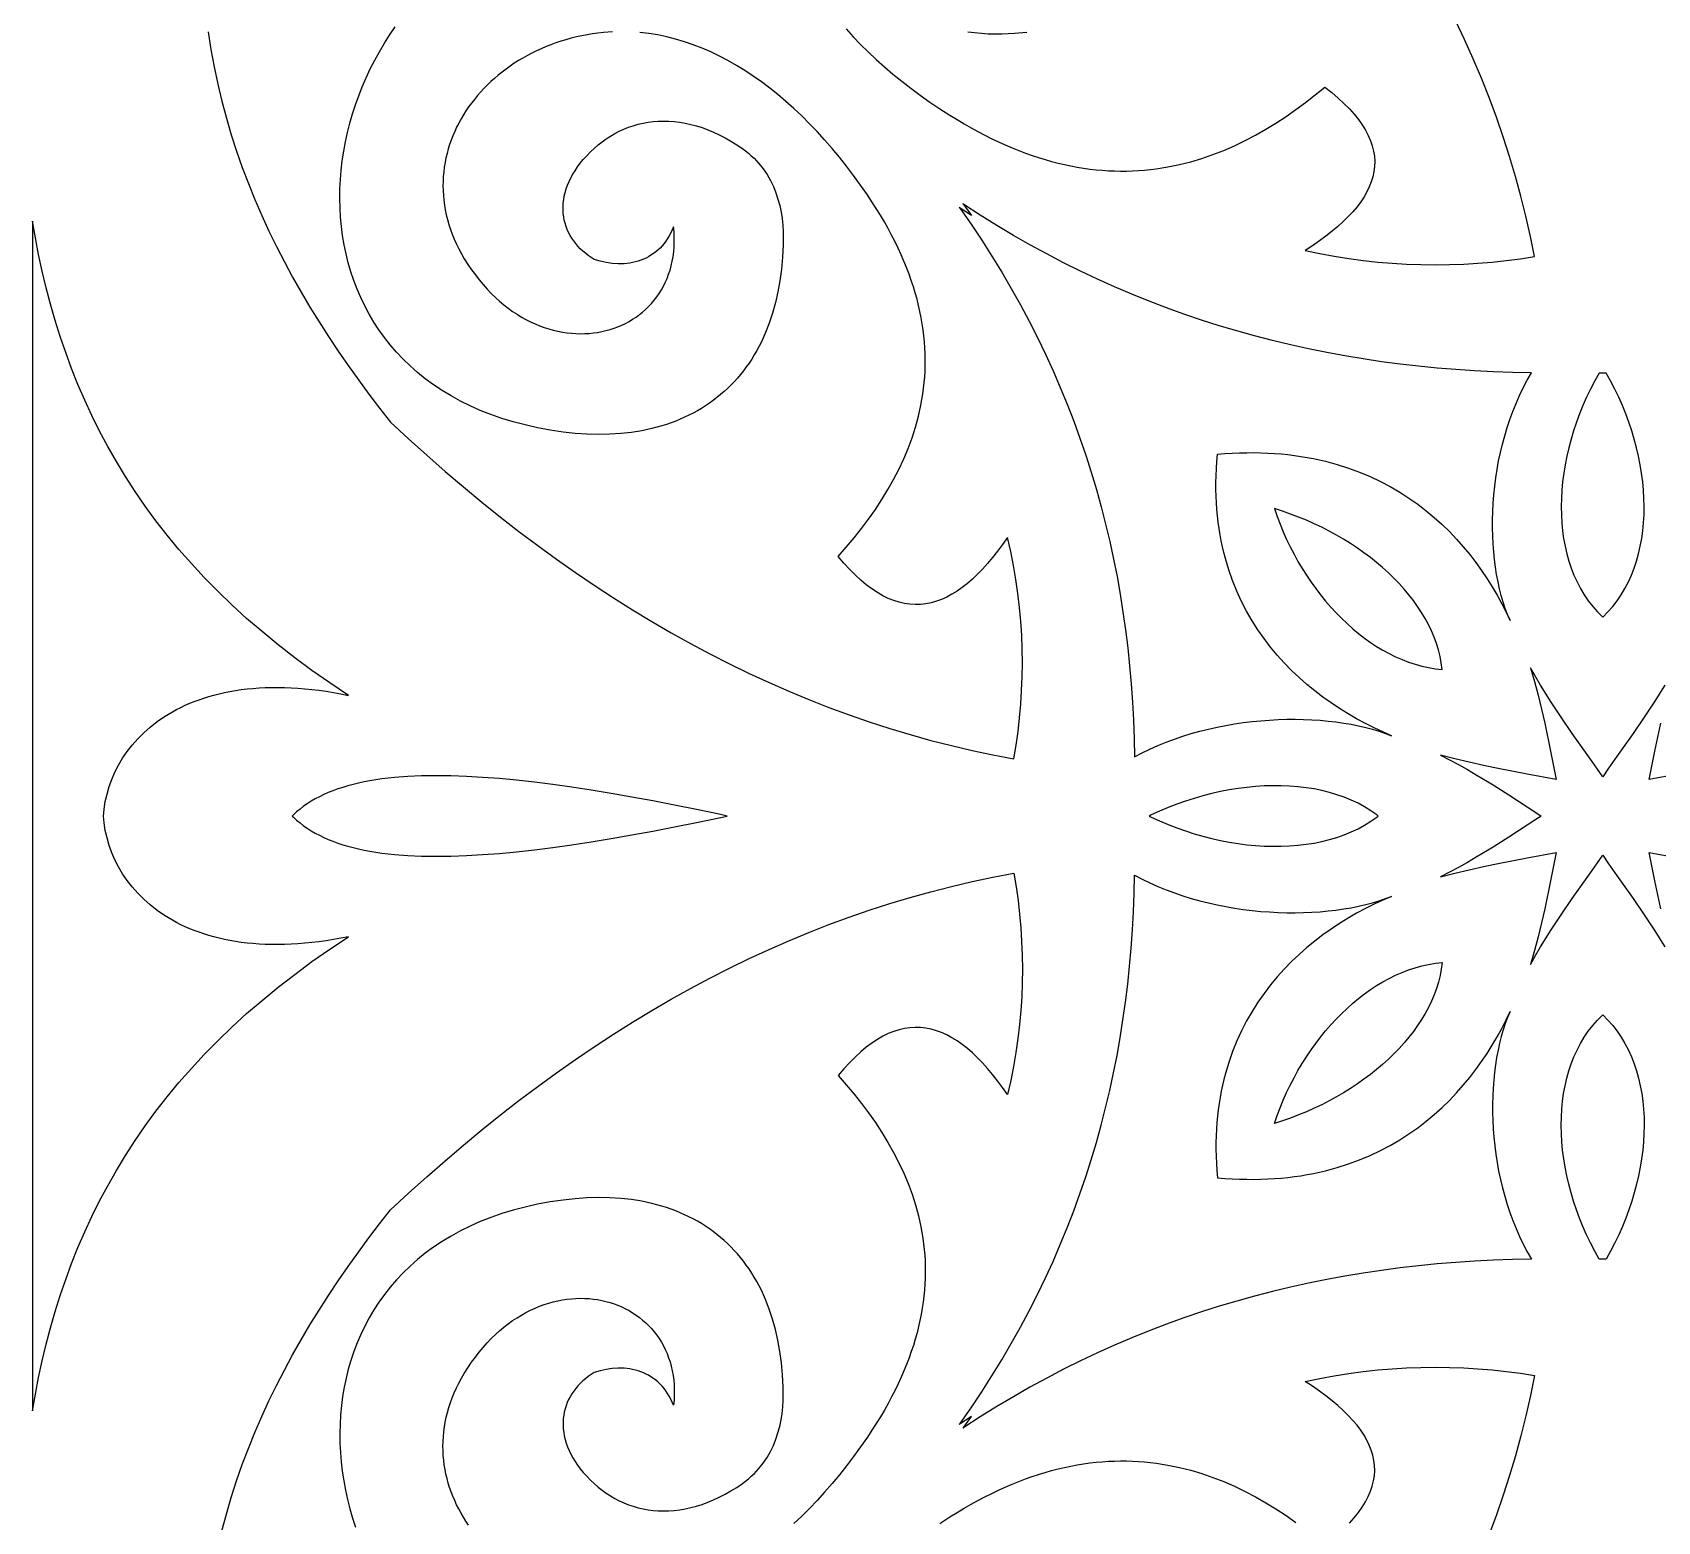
# Model space of a CAD drawing. Extents: x -375 to 375, y -1025 to 1025.
# Drawn here: x -275 to -212.9, y -27 to 29.9 of the extents above; entities that cross this region are included whole.
import ezdxf

# ---------------------------------------------------------------- set-up
doc = ezdxf.new("R2010")
doc.units = 0
doc.layers.add('LAYER_1', color=18, linetype='CONTINUOUS')

msp = doc.modelspace()

# ---------------------------------------------------------------- linework, layer by layer
at = {"layer": 'LAYER_1'}
for points in [[(-268.286, 29.963), (-268.181, 29.288), (-268.059, 28.622), (-267.92, 27.962), (-267.764, 27.311), (-267.592, 26.666), (-267.404, 26.029), (-267.201, 25.399), (-266.983, 24.775), (-266.749, 24.158), (-266.502, 23.547), (-266.24, 22.943), (-265.965, 22.345), (-265.676, 21.752), (-265.375, 21.166), (-265.061, 20.585), (-264.735, 20.009), (-264.398, 19.439), (-264.049, 18.873), (-263.689, 18.313), (-263.318, 17.758), (-262.937, 17.207), (-262.547, 16.66), (-262.146, 16.118), (-261.737, 15.58), (-261.319, 15.046), (-260.627, 14.405), (-259.933, 13.779), (-259.235, 13.167), (-258.533, 12.57), (-257.829, 11.988), (-257.121, 11.421), (-256.41, 10.869), (-255.695, 10.332), (-254.978, 9.81), (-254.257, 9.304), (-253.532, 8.813), (-252.804, 8.337), (-252.073, 7.877), (-251.338, 7.432), (-250.6, 7.003), (-249.859, 6.59), (-249.113, 6.193), (-248.365, 5.811), (-247.612, 5.446), (-246.856, 5.097), (-246.097, 4.764), (-245.334, 4.447), (-244.567, 4.146), (-243.797, 3.862), (-243.023, 3.594), (-242.245, 3.343), (-241.463, 3.109), (-240.678, 2.891), (-239.889, 2.69), (-239.096, 2.506), (-238.299, 2.339), (-237.498, 2.189), (-237.414, 2.708), (-237.342, 3.228), (-237.283, 3.75), (-237.237, 4.272), (-237.203, 4.796), (-237.182, 5.321), (-237.175, 5.848), (-237.181, 6.375), (-237.201, 6.904), (-237.235, 7.434), (-237.283, 7.966), (-237.345, 8.498), (-237.421, 9.032), (-237.512, 9.567), (-237.619, 10.103), (-237.74, 10.64), (-237.93, 10.37), (-238.12, 10.114), (-238.311, 9.872), (-238.503, 9.645), (-238.696, 9.432), (-238.889, 9.233), (-239.083, 9.05), (-239.277, 8.882), (-239.473, 8.729), (-239.669, 8.591), (-239.866, 8.47), (-240.064, 8.364), (-240.263, 8.275), (-240.462, 8.202), (-240.663, 8.145), (-240.864, 8.105), (-241.066, 8.082), (-241.269, 8.077), (-241.473, 8.089), (-241.678, 8.118), (-241.883, 8.165), (-242.09, 8.23), (-242.298, 8.314), (-242.507, 8.416), (-242.716, 8.536), (-242.927, 8.675), (-243.139, 8.834), (-243.352, 9.011), (-243.566, 9.208), (-243.781, 9.425), (-243.997, 9.661), (-244.214, 9.918), (-243.906, 10.267), (-243.608, 10.621), (-243.322, 10.98), (-243.049, 11.345), (-242.789, 11.714), (-242.543, 12.089), (-242.311, 12.469), (-242.094, 12.854), (-241.892, 13.244), (-241.708, 13.639), (-241.54, 14.04), (-241.389, 14.446), (-241.257, 14.857), (-241.144, 15.274), (-241.051, 15.696), (-240.978, 16.124), (-240.949, 16.34), (-240.926, 16.557), (-240.908, 16.776), (-240.895, 16.996), (-240.888, 17.217), (-240.887, 17.44), (-240.891, 17.664), (-240.901, 17.889), (-240.917, 18.116), (-240.939, 18.345), (-240.967, 18.574), (-241.002, 18.805), (-241.042, 19.038), (-241.089, 19.272), (-241.142, 19.507), (-241.201, 19.744), (-241.267, 19.982), (-241.34, 20.222), (-241.419, 20.463), (-241.506, 20.705), (-241.599, 20.949), (-241.699, 21.194), (-241.806, 21.441), (-241.92, 21.689), (-242.041, 21.939), (-242.17, 22.19), (-242.306, 22.443), (-242.449, 22.697), (-242.6, 22.952), (-242.758, 23.209), (-242.924, 23.468), (-243.098, 23.727), (-243.358, 24.101), (-243.623, 24.465), (-243.893, 24.821), (-244.167, 25.166), (-244.446, 25.502), (-244.73, 25.828), (-245.017, 26.144), (-245.309, 26.449), (-245.605, 26.743), (-245.905, 27.026), (-246.209, 27.298), (-246.516, 27.558), (-246.826, 27.807), (-247.14, 28.043), (-247.457, 28.267), (-247.777, 28.478), (-248.1, 28.677), (-248.425, 28.862), (-248.753, 29.034), (-249.083, 29.192), (-249.416, 29.336), (-249.751, 29.466), (-250.087, 29.582), (-250.426, 29.683), (-250.766, 29.769), (-251.108, 29.839), (-251.451, 29.895), (-251.795, 29.934)], [(-252.833, 29.955), (-253.181, 29.929), (-253.392, 29.907), (-253.602, 29.878), (-253.809, 29.845), (-254.014, 29.806), (-254.216, 29.762), (-254.416, 29.712), (-254.614, 29.658), (-254.809, 29.599), (-255.001, 29.534), (-255.19, 29.466), (-255.377, 29.392), (-255.56, 29.314), (-255.74, 29.231), (-255.917, 29.144), (-256.09, 29.053), (-256.26, 28.958), (-256.427, 28.858), (-256.59, 28.755), (-256.749, 28.647), (-256.904, 28.536), (-257.056, 28.421), (-257.203, 28.302), (-257.346, 28.18), (-257.486, 28.055), (-257.62, 27.926), (-257.751, 27.794), (-257.877, 27.658), (-257.998, 27.52), (-258.115, 27.379), (-258.227, 27.234), (-258.334, 27.087), (-258.436, 26.938), (-258.533, 26.785), (-258.624, 26.631), (-258.711, 26.474), (-258.792, 26.314), (-258.868, 26.152), (-258.938, 25.989), (-259.002, 25.823), (-259.061, 25.655), (-259.114, 25.485), (-259.161, 25.314), (-259.202, 25.141), (-259.237, 24.966), (-259.266, 24.79), (-259.288, 24.613), (-259.304, 24.434), (-259.313, 24.254), (-259.316, 24.073), (-259.312, 23.891), (-259.301, 23.709), (-259.284, 23.525), (-259.259, 23.341), (-259.227, 23.156), (-259.189, 22.97), (-259.143, 22.784), (-259.089, 22.598), (-259.028, 22.411), (-258.959, 22.225), (-258.883, 22.038), (-258.799, 21.851), (-258.708, 21.665), (-258.608, 21.478), (-258.5, 21.292), (-258.363, 21.075), (-258.223, 20.868), (-258.078, 20.669), (-257.931, 20.48), (-257.78, 20.299), (-257.627, 20.127), (-257.47, 19.964), (-257.311, 19.81), (-257.15, 19.665), (-256.986, 19.528), (-256.821, 19.399), (-256.653, 19.279), (-256.484, 19.167), (-256.314, 19.063), (-256.143, 18.968), (-255.97, 18.88), (-255.797, 18.8), (-255.623, 18.729), (-255.449, 18.665), (-255.275, 18.609), (-255.101, 18.56), (-254.927, 18.519), (-254.753, 18.485), (-254.581, 18.459), (-254.409, 18.44), (-254.238, 18.429), (-254.068, 18.424), (-253.9, 18.427), (-253.733, 18.436), (-253.568, 18.453), (-253.405, 18.476), (-253.245, 18.506), (-253.087, 18.542), (-252.932, 18.585), (-252.779, 18.635), (-252.63, 18.691), (-252.484, 18.753), (-252.341, 18.821), (-252.202, 18.896), (-252.067, 18.976), (-251.935, 19.063), (-251.809, 19.156), (-251.686, 19.254), (-251.568, 19.358), (-251.456, 19.467), (-251.348, 19.583), (-251.245, 19.703), (-251.148, 19.829), (-251.057, 19.961), (-250.971, 20.097), (-250.892, 20.239), (-250.819, 20.386), (-250.752, 20.538), (-250.692, 20.694), (-250.639, 20.856), (-250.593, 21.022), (-250.554, 21.193), (-250.523, 21.368), (-250.499, 21.548), (-250.483, 21.732), (-250.476, 21.921), (-250.476, 22.114), (-250.486, 22.311), (-250.503, 22.512), (-250.553, 22.391), (-250.608, 22.275), (-250.667, 22.165), (-250.73, 22.061), (-250.797, 21.962), (-250.868, 21.869), (-250.943, 21.781), (-251.021, 21.699), (-251.102, 21.622), (-251.187, 21.55), (-251.275, 21.484), (-251.366, 21.423), (-251.459, 21.367), (-251.555, 21.317), (-251.654, 21.272), (-251.755, 21.232), (-251.857, 21.197), (-251.962, 21.167), (-252.068, 21.142), (-252.176, 21.122), (-252.396, 21.097), (-252.62, 21.092), (-252.847, 21.106), (-253.076, 21.14), (-253.305, 21.192), (-253.533, 21.263), (-253.651, 21.337), (-253.763, 21.415), (-253.871, 21.497), (-253.972, 21.584), (-254.068, 21.674), (-254.158, 21.769), (-254.242, 21.867), (-254.32, 21.969), (-254.392, 22.074), (-254.457, 22.183), (-254.515, 22.295), (-254.567, 22.409), (-254.612, 22.527), (-254.649, 22.647), (-254.68, 22.769), (-254.703, 22.894), (-254.719, 23.021), (-254.727, 23.15), (-254.727, 23.281), (-254.719, 23.413), (-254.703, 23.547), (-254.679, 23.683), (-254.647, 23.819), (-254.606, 23.957), (-254.556, 24.095), (-254.498, 24.234), (-254.43, 24.374), (-254.353, 24.514), (-254.268, 24.654), (-254.172, 24.795), (-254.067, 24.935), (-253.953, 25.075), (-253.819, 25.226), (-253.681, 25.37), (-253.537, 25.506), (-253.389, 25.635), (-253.236, 25.756), (-253.078, 25.869), (-252.916, 25.974), (-252.75, 26.071), (-252.58, 26.159), (-252.405, 26.239), (-252.227, 26.31), (-252.045, 26.372), (-251.86, 26.425), (-251.671, 26.469), (-251.479, 26.504), (-251.284, 26.529), (-251.086, 26.544), (-250.885, 26.55), (-250.682, 26.545), (-250.476, 26.53), (-250.268, 26.505), (-250.058, 26.469), (-249.846, 26.423), (-249.631, 26.366), (-249.415, 26.297), (-249.198, 26.218), (-248.979, 26.127), (-248.759, 26.025), (-248.538, 25.911), (-248.315, 25.785), (-248.092, 25.647), (-247.869, 25.497), (-247.751, 25.409), (-247.639, 25.319), (-247.532, 25.226), (-247.43, 25.13), (-247.334, 25.032), (-247.243, 24.931), (-247.077, 24.722), (-246.929, 24.505), (-246.8, 24.28), (-246.688, 24.048), (-246.592, 23.811), (-246.513, 23.569), (-246.448, 23.322), (-246.396, 23.073), (-246.358, 22.822), (-246.332, 22.57), (-246.317, 22.318), (-246.312, 22.066), (-246.316, 21.816), (-246.338, 21.347), (-246.379, 20.892), (-246.437, 20.451), (-246.513, 20.025), (-246.607, 19.613), (-246.717, 19.216), (-246.845, 18.834), (-246.989, 18.467), (-247.149, 18.116), (-247.235, 17.946), (-247.326, 17.779), (-247.42, 17.617), (-247.518, 17.459), (-247.62, 17.305), (-247.726, 17.154), (-247.835, 17.008), (-247.949, 16.866), (-248.066, 16.728), (-248.187, 16.593), (-248.311, 16.463), (-248.439, 16.337), (-248.571, 16.216), (-248.707, 16.098), (-248.846, 15.985), (-248.988, 15.875), (-249.134, 15.77), (-249.283, 15.67), (-249.436, 15.573), (-249.592, 15.481), (-249.751, 15.393), (-249.914, 15.31), (-250.08, 15.231), (-250.249, 15.156), (-250.422, 15.086), (-250.598, 15.02), (-250.776, 14.958), (-250.958, 14.902), (-251.143, 14.849), (-251.331, 14.801), (-251.716, 14.719), (-252.113, 14.655), (-252.521, 14.61), (-252.941, 14.584), (-253.371, 14.577), (-253.812, 14.588), (-254.263, 14.619), (-254.725, 14.67), (-255.225, 14.744), (-255.709, 14.834), (-256.177, 14.938), (-256.629, 15.057), (-257.065, 15.19), (-257.485, 15.336), (-257.889, 15.495), (-258.278, 15.667), (-258.651, 15.852), (-259.008, 16.048), (-259.351, 16.255), (-259.678, 16.474), (-259.99, 16.703), (-260.287, 16.943), (-260.569, 17.192), (-260.836, 17.45), (-261.089, 17.718), (-261.327, 17.994), (-261.551, 18.278), (-261.76, 18.57), (-261.955, 18.869), (-262.136, 19.176), (-262.303, 19.488), (-262.456, 19.807), (-262.595, 20.131), (-262.721, 20.461), (-262.833, 20.795), (-262.932, 21.134), (-263.017, 21.477), (-263.089, 21.824), (-263.148, 22.173), (-263.194, 22.526), (-263.228, 22.88), (-263.248, 23.237), (-263.256, 23.595), (-263.251, 23.955), (-263.233, 24.315), (-263.204, 24.675), (-263.162, 25.035), (-263.108, 25.395), (-263.042, 25.754), (-262.964, 26.111), (-262.874, 26.467), (-262.773, 26.82), (-262.66, 27.171), (-262.535, 27.519), (-262.399, 27.863), (-262.252, 28.204), (-262.094, 28.54), (-261.925, 28.871), (-261.745, 29.198), (-261.554, 29.519), (-261.353, 29.834), (-261.14, 30.143)], [(-243.914, 30.067), (-243.645, 29.77), (-243.363, 29.478), (-243.069, 29.189), (-242.764, 28.903), (-242.448, 28.622), (-242.12, 28.344), (-241.782, 28.071), (-241.434, 27.802), (-241.075, 27.537), (-240.707, 27.277), (-240.329, 27.022), (-239.942, 26.772), (-239.672, 26.604), (-239.404, 26.444), (-239.138, 26.291), (-238.873, 26.145), (-238.609, 26.007), (-238.347, 25.876), (-238.087, 25.752), (-237.828, 25.635), (-237.571, 25.525), (-237.315, 25.422), (-237.06, 25.325), (-236.807, 25.236), (-236.556, 25.152), (-236.306, 25.076), (-236.058, 25.006), (-235.811, 24.942), (-235.565, 24.885), (-235.321, 24.833), (-235.079, 24.788), (-234.837, 24.749), (-234.598, 24.716), (-234.36, 24.689), (-234.123, 24.668), (-233.888, 24.653), (-233.654, 24.643), (-233.421, 24.639), (-233.19, 24.64), (-232.961, 24.647), (-232.733, 24.659), (-232.506, 24.676), (-232.281, 24.699), (-232.057, 24.727), (-231.613, 24.797), (-231.176, 24.887), (-230.743, 24.996), (-230.317, 25.123), (-229.896, 25.268), (-229.48, 25.43), (-229.07, 25.608), (-228.665, 25.803), (-228.266, 26.012), (-227.872, 26.236), (-227.484, 26.473), (-227.101, 26.724), (-226.723, 26.988), (-226.35, 27.263), (-225.983, 27.55), (-225.621, 27.847), (-225.355, 27.638), (-225.109, 27.429), (-224.885, 27.222), (-224.681, 27.016), (-224.496, 26.81), (-224.332, 26.606), (-224.188, 26.403), (-224.063, 26.201), (-223.957, 25.999), (-223.871, 25.799), (-223.803, 25.6), (-223.754, 25.401), (-223.724, 25.204), (-223.711, 25.007), (-223.717, 24.811), (-223.741, 24.616), (-223.782, 24.422), (-223.841, 24.229), (-223.917, 24.037), (-224.009, 23.845), (-224.119, 23.655), (-224.245, 23.465), (-224.388, 23.275), (-224.546, 23.087), (-224.721, 22.899), (-224.911, 22.712), (-225.116, 22.526), (-225.337, 22.34), (-225.573, 22.155), (-225.824, 21.971), (-226.09, 21.788), (-226.37, 21.605), (-225.813, 21.488), (-225.256, 21.385), (-224.702, 21.297), (-224.148, 21.223), (-223.596, 21.163), (-223.045, 21.117), (-222.495, 21.084), (-221.947, 21.065), (-221.399, 21.059), (-220.854, 21.066), (-220.309, 21.086), (-219.766, 21.119), (-219.224, 21.164), (-218.683, 21.221), (-218.143, 21.29), (-217.605, 21.372), (-217.761, 22.144), (-217.934, 22.912), (-218.125, 23.676), (-218.333, 24.437), (-218.559, 25.195), (-218.802, 25.948), (-219.063, 26.698), (-219.34, 27.445), (-219.635, 28.188), (-219.947, 28.927), (-220.275, 29.663), (-220.621, 30.395)], [(-237.001, 29.934), (-237.472, 29.895), (-237.959, 29.874), (-238.218, 29.87), (-238.479, 29.874), (-238.741, 29.889), (-239.003, 29.914), (-239.263, 29.951)], [(-212.624, 5.002), (-213.03, 4.354), (-213.438, 3.734), (-213.834, 3.155), (-214.531, 2.169), (-214.801, 1.787), (-214.999, 1.495), (-215.197, 1.787), (-215.467, 2.169), (-216.164, 3.155), (-216.559, 3.734), (-216.967, 4.354), (-217.371, 5.002), (-217.568, 5.333), (-217.757, 5.667), (-217.607, 5.143), (-217.468, 4.615), (-217.339, 4.084), (-217.217, 3.55), (-216.991, 2.476), (-216.775, 1.399), (-217.886, 1.6), (-218.997, 1.814), (-219.551, 1.929), (-220.103, 2.053), (-220.654, 2.185), (-221.202, 2.328), (-220.853, 2.149), (-220.507, 1.963), (-220.165, 1.772), (-219.83, 1.578), (-219.184, 1.188), (-218.58, 0.808), (-217.554, 0.136), (-217.35, 0), (-217.554, -0.136), (-218.58, -0.808), (-219.184, -1.188), (-219.83, -1.578), (-220.165, -1.772), (-220.507, -1.963), (-220.853, -2.149), (-221.202, -2.328), (-220.654, -2.185), (-220.103, -2.053), (-219.551, -1.929), (-218.997, -1.814), (-217.886, -1.6), (-216.775, -1.399), (-216.991, -2.476), (-217.217, -3.55), (-217.339, -4.084), (-217.468, -4.615), (-217.607, -5.143), (-217.757, -5.667), (-217.568, -5.333), (-217.371, -5.002), (-216.967, -4.354), (-216.559, -3.734), (-216.164, -3.155), (-215.467, -2.169), (-215.197, -1.787), (-214.999, -1.495), (-214.801, -1.787), (-214.531, -2.169), (-213.834, -3.155), (-213.438, -3.734), (-213.03, -4.354), (-212.624, -5.002)], [(-212.114, 1.6), (-213.228, 1.399), (-213.011, 2.476), (-212.783, 3.55)], [(-212.783, -3.55), (-213.011, -2.476), (-213.228, -1.399), (-212.114, -1.6)], [(-267.764, -27.311), (-267.592, -26.666), (-267.404, -26.029), (-267.201, -25.399), (-266.983, -24.775), (-266.749, -24.158), (-266.502, -23.547), (-266.24, -22.943), (-265.965, -22.345), (-265.676, -21.752), (-265.375, -21.166), (-265.061, -20.585), (-264.735, -20.009), (-264.398, -19.439), (-264.049, -18.873), (-263.689, -18.313), (-263.318, -17.758), (-262.937, -17.207), (-262.547, -16.66), (-262.146, -16.118), (-261.737, -15.58), (-261.319, -15.046), (-260.627, -14.405), (-259.933, -13.779), (-259.235, -13.167), (-258.533, -12.57), (-257.829, -11.988), (-257.121, -11.421), (-256.41, -10.869), (-255.695, -10.332), (-254.978, -9.81), (-254.257, -9.304), (-253.532, -8.813), (-252.804, -8.337), (-252.073, -7.877), (-251.338, -7.432), (-250.6, -7.003), (-249.859, -6.59), (-249.113, -6.193), (-248.365, -5.811), (-247.612, -5.446), (-246.856, -5.097), (-246.097, -4.764), (-245.334, -4.447), (-244.567, -4.146), (-243.797, -3.862), (-243.023, -3.594), (-242.245, -3.343), (-241.463, -3.109), (-240.678, -2.891), (-239.889, -2.69), (-239.096, -2.506), (-238.299, -2.339), (-237.498, -2.189), (-237.414, -2.708), (-237.342, -3.228), (-237.283, -3.75), (-237.237, -4.272), (-237.203, -4.796), (-237.182, -5.321), (-237.175, -5.848), (-237.181, -6.375), (-237.201, -6.904), (-237.235, -7.434), (-237.283, -7.966), (-237.345, -8.498), (-237.421, -9.032), (-237.512, -9.567), (-237.619, -10.103), (-237.74, -10.64), (-237.93, -10.37), (-238.12, -10.114), (-238.311, -9.872), (-238.503, -9.645), (-238.696, -9.432), (-238.889, -9.233), (-239.083, -9.05), (-239.277, -8.882), (-239.473, -8.729), (-239.669, -8.591), (-239.866, -8.47), (-240.064, -8.364), (-240.263, -8.275), (-240.462, -8.202), (-240.663, -8.145), (-240.864, -8.105), (-241.066, -8.082), (-241.269, -8.077), (-241.473, -8.089), (-241.678, -8.118), (-241.883, -8.165), (-242.09, -8.23), (-242.298, -8.314), (-242.507, -8.416), (-242.716, -8.536), (-242.927, -8.675), (-243.139, -8.834), (-243.352, -9.011), (-243.566, -9.208), (-243.781, -9.425), (-243.997, -9.661), (-244.214, -9.918), (-243.906, -10.267), (-243.608, -10.621), (-243.322, -10.98), (-243.049, -11.345), (-242.789, -11.714), (-242.543, -12.089), (-242.311, -12.469), (-242.094, -12.854), (-241.892, -13.244), (-241.708, -13.639), (-241.54, -14.04), (-241.389, -14.446), (-241.257, -14.857), (-241.144, -15.274), (-241.051, -15.696), (-240.978, -16.124), (-240.949, -16.34), (-240.926, -16.557), (-240.908, -16.776), (-240.895, -16.996), (-240.888, -17.217), (-240.887, -17.44), (-240.891, -17.664), (-240.901, -17.889), (-240.917, -18.116), (-240.939, -18.345), (-240.967, -18.574), (-241.002, -18.805), (-241.042, -19.038), (-241.089, -19.272), (-241.142, -19.507), (-241.201, -19.744), (-241.267, -19.982), (-241.34, -20.222), (-241.419, -20.463), (-241.506, -20.705), (-241.599, -20.949), (-241.699, -21.194), (-241.806, -21.441), (-241.92, -21.689), (-242.041, -21.939), (-242.17, -22.19), (-242.306, -22.443), (-242.449, -22.697), (-242.6, -22.952), (-242.758, -23.209), (-242.924, -23.468), (-243.098, -23.727), (-243.358, -24.101), (-243.623, -24.465), (-243.893, -24.821), (-244.167, -25.166), (-244.446, -25.502), (-244.73, -25.828), (-245.017, -26.144), (-245.309, -26.449), (-245.605, -26.743), (-245.905, -27.026)], [(-258.334, -27.087), (-258.436, -26.938), (-258.533, -26.785), (-258.624, -26.631), (-258.711, -26.474), (-258.792, -26.314), (-258.868, -26.152), (-258.938, -25.989), (-259.002, -25.823), (-259.061, -25.655), (-259.114, -25.485), (-259.161, -25.314), (-259.202, -25.141), (-259.237, -24.966), (-259.266, -24.79), (-259.288, -24.613), (-259.304, -24.434), (-259.313, -24.254), (-259.316, -24.073), (-259.312, -23.891), (-259.301, -23.709), (-259.284, -23.525), (-259.259, -23.341), (-259.227, -23.156), (-259.189, -22.97), (-259.143, -22.784), (-259.089, -22.598), (-259.028, -22.411), (-258.959, -22.225), (-258.883, -22.038), (-258.799, -21.851), (-258.708, -21.665), (-258.608, -21.478), (-258.5, -21.292), (-258.363, -21.075), (-258.223, -20.868), (-258.078, -20.669), (-257.931, -20.48), (-257.78, -20.299), (-257.627, -20.127), (-257.47, -19.964), (-257.311, -19.81), (-257.15, -19.665), (-256.986, -19.528), (-256.821, -19.399), (-256.653, -19.279), (-256.484, -19.167), (-256.314, -19.063), (-256.143, -18.968), (-255.97, -18.88), (-255.797, -18.8), (-255.623, -18.729), (-255.449, -18.665), (-255.275, -18.609), (-255.101, -18.56), (-254.927, -18.519), (-254.753, -18.485), (-254.581, -18.459), (-254.409, -18.44), (-254.238, -18.429), (-254.068, -18.424), (-253.9, -18.427), (-253.733, -18.436), (-253.568, -18.453), (-253.405, -18.476), (-253.245, -18.506), (-253.087, -18.542), (-252.932, -18.585), (-252.779, -18.635), (-252.63, -18.691), (-252.484, -18.753), (-252.341, -18.821), (-252.202, -18.896), (-252.067, -18.976), (-251.935, -19.063), (-251.809, -19.156), (-251.686, -19.254), (-251.568, -19.358), (-251.456, -19.467), (-251.348, -19.583), (-251.245, -19.703), (-251.148, -19.829), (-251.057, -19.961), (-250.971, -20.097), (-250.892, -20.239), (-250.819, -20.386), (-250.752, -20.538), (-250.692, -20.694), (-250.639, -20.856), (-250.593, -21.022), (-250.554, -21.193), (-250.523, -21.368), (-250.499, -21.548), (-250.483, -21.732), (-250.476, -21.921), (-250.476, -22.114), (-250.486, -22.311), (-250.503, -22.512), (-250.553, -22.391), (-250.608, -22.275), (-250.667, -22.165), (-250.73, -22.061), (-250.797, -21.962), (-250.868, -21.869), (-250.943, -21.781), (-251.021, -21.699), (-251.102, -21.622), (-251.187, -21.55), (-251.275, -21.484), (-251.366, -21.423), (-251.459, -21.367), (-251.555, -21.317), (-251.654, -21.272), (-251.755, -21.232), (-251.857, -21.197), (-251.962, -21.167), (-252.068, -21.142), (-252.176, -21.122), (-252.396, -21.097), (-252.62, -21.092), (-252.847, -21.106), (-253.076, -21.14), (-253.305, -21.192), (-253.533, -21.263), (-253.651, -21.337), (-253.763, -21.415), (-253.871, -21.497), (-253.972, -21.584), (-254.068, -21.674), (-254.158, -21.769), (-254.242, -21.867), (-254.32, -21.969), (-254.392, -22.074), (-254.457, -22.183), (-254.515, -22.295), (-254.567, -22.409), (-254.612, -22.527), (-254.649, -22.647), (-254.68, -22.769), (-254.703, -22.894), (-254.719, -23.021), (-254.727, -23.15), (-254.727, -23.281), (-254.719, -23.413), (-254.703, -23.547), (-254.679, -23.683), (-254.647, -23.819), (-254.606, -23.957), (-254.556, -24.095), (-254.498, -24.234), (-254.43, -24.374), (-254.353, -24.514), (-254.268, -24.654), (-254.172, -24.795), (-254.067, -24.935), (-253.953, -25.075), (-253.819, -25.226), (-253.681, -25.37), (-253.537, -25.506), (-253.389, -25.635), (-253.236, -25.756), (-253.078, -25.869), (-252.916, -25.974), (-252.75, -26.071), (-252.58, -26.159), (-252.405, -26.239), (-252.227, -26.31), (-252.045, -26.372), (-251.86, -26.425), (-251.671, -26.469), (-251.479, -26.504), (-251.284, -26.529), (-251.086, -26.544), (-250.885, -26.55), (-250.682, -26.545), (-250.476, -26.53), (-250.268, -26.505), (-250.058, -26.469), (-249.846, -26.423), (-249.631, -26.366), (-249.415, -26.297), (-249.198, -26.218), (-248.979, -26.127), (-248.759, -26.025), (-248.538, -25.911), (-248.315, -25.785), (-248.092, -25.647), (-247.869, -25.497), (-247.751, -25.409), (-247.639, -25.319), (-247.532, -25.226), (-247.43, -25.13), (-247.334, -25.032), (-247.243, -24.931), (-247.077, -24.722), (-246.929, -24.505), (-246.8, -24.28), (-246.688, -24.048), (-246.592, -23.811), (-246.513, -23.569), (-246.448, -23.322), (-246.396, -23.073), (-246.358, -22.822), (-246.332, -22.57), (-246.317, -22.318), (-246.312, -22.066), (-246.316, -21.816), (-246.338, -21.347), (-246.379, -20.892), (-246.437, -20.451), (-246.513, -20.025), (-246.607, -19.613), (-246.717, -19.216), (-246.845, -18.834), (-246.989, -18.467), (-247.149, -18.116), (-247.235, -17.946), (-247.326, -17.779), (-247.42, -17.617), (-247.518, -17.459), (-247.62, -17.305), (-247.726, -17.154), (-247.835, -17.008), (-247.949, -16.866), (-248.066, -16.728), (-248.187, -16.593), (-248.311, -16.463), (-248.439, -16.337), (-248.571, -16.216), (-248.707, -16.098), (-248.846, -15.985), (-248.988, -15.875), (-249.134, -15.77), (-249.283, -15.67), (-249.436, -15.573), (-249.592, -15.481), (-249.751, -15.393), (-249.914, -15.31), (-250.08, -15.231), (-250.249, -15.156), (-250.422, -15.086), (-250.598, -15.02), (-250.776, -14.958), (-250.958, -14.902), (-251.143, -14.849), (-251.331, -14.801), (-251.716, -14.719), (-252.113, -14.655), (-252.521, -14.61), (-252.941, -14.584), (-253.371, -14.577), (-253.812, -14.588), (-254.263, -14.619), (-254.725, -14.67), (-255.225, -14.744), (-255.709, -14.834), (-256.177, -14.938), (-256.629, -15.057), (-257.065, -15.19), (-257.485, -15.336), (-257.889, -15.495), (-258.278, -15.667), (-258.651, -15.852), (-259.008, -16.048), (-259.351, -16.255), (-259.678, -16.474), (-259.99, -16.703), (-260.287, -16.943), (-260.569, -17.192), (-260.836, -17.45), (-261.089, -17.718), (-261.327, -17.994), (-261.551, -18.278), (-261.76, -18.57), (-261.955, -18.869), (-262.136, -19.176), (-262.303, -19.488), (-262.456, -19.807), (-262.595, -20.131), (-262.721, -20.461), (-262.833, -20.795), (-262.932, -21.134), (-263.017, -21.477), (-263.089, -21.824), (-263.148, -22.173), (-263.194, -22.526), (-263.228, -22.88), (-263.248, -23.237), (-263.256, -23.595), (-263.251, -23.955), (-263.233, -24.315), (-263.204, -24.675), (-263.162, -25.035), (-263.108, -25.395), (-263.042, -25.754), (-262.964, -26.111), (-262.874, -26.467), (-262.773, -26.82), (-262.66, -27.171)], [(-224.681, -27.016), (-224.496, -26.81), (-224.332, -26.606), (-224.188, -26.403), (-224.063, -26.201), (-223.957, -25.999), (-223.871, -25.799), (-223.803, -25.6), (-223.754, -25.401), (-223.724, -25.204), (-223.711, -25.007), (-223.717, -24.811), (-223.741, -24.616), (-223.782, -24.422), (-223.841, -24.229), (-223.917, -24.037), (-224.009, -23.845), (-224.119, -23.655), (-224.245, -23.465), (-224.388, -23.275), (-224.546, -23.087), (-224.721, -22.899), (-224.911, -22.712), (-225.116, -22.526), (-225.337, -22.34), (-225.573, -22.155), (-225.824, -21.971), (-226.09, -21.788), (-226.37, -21.605), (-225.813, -21.488), (-225.256, -21.385), (-224.702, -21.297), (-224.148, -21.223), (-223.596, -21.163), (-223.045, -21.117), (-222.495, -21.084), (-221.947, -21.065), (-221.399, -21.059), (-220.854, -21.066), (-220.309, -21.086), (-219.766, -21.119), (-219.224, -21.164), (-218.683, -21.221), (-218.143, -21.29), (-217.605, -21.372), (-217.761, -22.144), (-217.934, -22.912), (-218.125, -23.676), (-218.333, -24.437), (-218.559, -25.195), (-218.802, -25.948), (-219.063, -26.698), (-219.34, -27.445)], [(-240.329, -27.022), (-239.942, -26.772), (-239.672, -26.604), (-239.404, -26.444), (-239.138, -26.291), (-238.873, -26.145), (-238.609, -26.007), (-238.347, -25.876), (-238.087, -25.752), (-237.828, -25.635), (-237.571, -25.525), (-237.315, -25.422), (-237.06, -25.325), (-236.807, -25.236), (-236.556, -25.152), (-236.306, -25.076), (-236.058, -25.006), (-235.811, -24.942), (-235.565, -24.885), (-235.321, -24.833), (-235.079, -24.788), (-234.837, -24.749), (-234.598, -24.716), (-234.36, -24.689), (-234.123, -24.668), (-233.888, -24.653), (-233.654, -24.643), (-233.421, -24.639), (-233.19, -24.64), (-232.961, -24.647), (-232.733, -24.659), (-232.506, -24.676), (-232.281, -24.699), (-232.057, -24.727), (-231.613, -24.797), (-231.176, -24.887), (-230.743, -24.996), (-230.317, -25.123), (-229.896, -25.268), (-229.48, -25.43), (-229.07, -25.608), (-228.665, -25.803), (-228.266, -26.012), (-227.872, -26.236), (-227.484, -26.473), (-227.101, -26.724), (-226.723, -26.988)]]:
    msp.add_lwpolyline(points, dxfattribs=at)
for points in [[(-232.598, 2.41), (-232.299, 2.556), (-231.994, 2.692), (-231.683, 2.819), (-231.368, 2.937), (-231.048, 3.046), (-230.724, 3.146), (-230.397, 3.238), (-230.068, 3.32), (-229.736, 3.395), (-229.402, 3.461), (-229.068, 3.518), (-228.733, 3.567), (-228.399, 3.609), (-228.065, 3.642), (-227.733, 3.667), (-227.402, 3.684), (-227.074, 3.694), (-226.749, 3.695), (-226.428, 3.69), (-226.111, 3.677), (-225.798, 3.656), (-225.492, 3.628), (-225.191, 3.594), (-224.896, 3.552), (-224.609, 3.503), (-224.329, 3.447), (-224.057, 3.384), (-223.795, 3.315), (-223.542, 3.239), (-223.298, 3.157), (-223.066, 3.069), (-223.401, 3.215), (-223.736, 3.371), (-224.069, 3.539), (-224.401, 3.718), (-224.729, 3.907), (-225.055, 4.108), (-225.376, 4.321), (-225.691, 4.545), (-226.001, 4.781), (-226.304, 5.029), (-226.6, 5.29), (-226.888, 5.562), (-227.167, 5.847), (-227.435, 6.144), (-227.694, 6.454), (-227.941, 6.777), (-228.176, 7.113), (-228.398, 7.462), (-228.607, 7.825), (-228.801, 8.201), (-228.98, 8.59), (-229.143, 8.994), (-229.289, 9.411), (-229.418, 9.843), (-229.475, 10.064), (-229.528, 10.288), (-229.576, 10.516), (-229.619, 10.748), (-229.658, 10.984), (-229.691, 11.223), (-229.719, 11.466), (-229.742, 11.712), (-229.759, 11.963), (-229.772, 12.217), (-229.778, 12.474), (-229.779, 12.736), (-229.774, 13.001), (-229.763, 13.27), (-229.747, 13.543), (-229.724, 13.82), (-229.437, 13.844), (-229.153, 13.862), (-228.874, 13.874), (-228.598, 13.88), (-228.327, 13.881), (-228.059, 13.877), (-227.795, 13.867), (-227.535, 13.851), (-227.279, 13.831), (-227.027, 13.806), (-226.779, 13.775), (-226.534, 13.74), (-226.293, 13.7), (-226.056, 13.655), (-225.822, 13.605), (-225.593, 13.551), (-225.144, 13.43), (-224.71, 13.291), (-224.291, 13.137), (-223.886, 12.967), (-223.495, 12.782), (-223.118, 12.583), (-222.755, 12.371), (-222.405, 12.146), (-222.069, 11.91), (-221.746, 11.663), (-221.437, 11.405), (-221.14, 11.138), (-220.857, 10.863), (-220.586, 10.579), (-220.327, 10.288), (-220.081, 9.991), (-219.848, 9.688), (-219.626, 9.379), (-219.416, 9.067), (-219.218, 8.751), (-219.032, 8.433), (-218.857, 8.112), (-218.693, 7.791), (-218.541, 7.468), (-218.634, 7.692), (-218.721, 7.925), (-218.801, 8.168), (-218.874, 8.421), (-218.941, 8.682), (-219, 8.95), (-219.052, 9.227), (-219.097, 9.51), (-219.135, 9.799), (-219.165, 10.094), (-219.188, 10.395), (-219.203, 10.7), (-219.21, 11.009), (-219.209, 11.321), (-219.201, 11.637), (-219.184, 11.955), (-219.159, 12.275), (-219.126, 12.597), (-219.084, 12.919), (-219.034, 13.241), (-218.975, 13.563), (-218.907, 13.885), (-218.831, 14.205), (-218.745, 14.522), (-218.651, 14.838), (-218.547, 15.15), (-218.434, 15.459), (-218.311, 15.763), (-218.179, 16.063), (-218.037, 16.357), (-217.886, 16.646), (-217.724, 16.928), (-218.45, 16.943), (-219.174, 16.969), (-219.894, 17.006), (-220.611, 17.053), (-221.325, 17.112), (-222.037, 17.182), (-222.745, 17.264), (-223.45, 17.357), (-224.152, 17.461), (-224.851, 17.578), (-225.547, 17.706), (-226.24, 17.846), (-226.93, 17.999), (-227.617, 18.163), (-228.3, 18.34), (-228.98, 18.529), (-229.657, 18.731), (-230.331, 18.946), (-231.001, 19.174), (-231.668, 19.414), (-232.332, 19.668), (-232.993, 19.935), (-233.65, 20.215), (-234.303, 20.509), (-234.954, 20.816), (-235.601, 21.137), (-236.244, 21.472), (-236.884, 21.821), (-237.52, 22.183), (-238.153, 22.56), (-238.783, 22.952), (-239.409, 23.358), (-239.442, 23.39), (-239.429, 23.371), (-239.449, 23.384), (-239.416, 23.352), (-239.121, 22.935), (-239.553, 23.22), (-239.586, 23.252), (-239.572, 23.232), (-239.592, 23.246), (-239.558, 23.214), (-239.136, 22.609), (-238.73, 22.001), (-238.338, 21.389), (-237.961, 20.774), (-237.598, 20.155), (-237.251, 19.534), (-236.917, 18.908), (-236.598, 18.28), (-236.293, 17.648), (-236.002, 17.013), (-235.725, 16.375), (-235.462, 15.733), (-235.212, 15.088), (-234.976, 14.44), (-234.753, 13.789), (-234.544, 13.135), (-234.348, 12.477), (-234.164, 11.817), (-233.994, 11.153), (-233.836, 10.487), (-233.691, 9.817), (-233.558, 9.144), (-233.438, 8.469), (-233.33, 7.79), (-233.234, 7.108), (-233.15, 6.424), (-233.078, 5.736), (-233.017, 5.046), (-232.968, 4.353), (-232.931, 3.656), (-232.905, 2.957), (-232.89, 2.256)], [(-275, 0), (-275, -22.727), (-274.889, -22.086), (-274.765, -21.447), (-274.628, -20.813), (-274.477, -20.183), (-274.312, -19.556), (-274.133, -18.934), (-273.939, -18.316), (-273.729, -17.703), (-273.504, -17.094), (-273.262, -16.49), (-273.004, -15.891), (-272.728, -15.296), (-272.435, -14.707), (-272.124, -14.122), (-271.794, -13.543), (-271.445, -12.97), (-271.077, -12.401), (-270.689, -11.838), (-270.281, -11.281), (-269.852, -10.73), (-269.402, -10.185), (-268.93, -9.646), (-268.436, -9.112), (-267.919, -8.586), (-267.38, -8.065), (-266.817, -7.551), (-266.23, -7.044), (-265.618, -6.543), (-264.982, -6.049), (-264.321, -5.562), (-263.634, -5.083), (-262.921, -4.61), (-263.212, -4.668), (-263.498, -4.719), (-263.779, -4.764), (-264.057, -4.803), (-264.329, -4.836), (-264.597, -4.863), (-264.86, -4.884), (-265.119, -4.899), (-265.373, -4.909), (-265.623, -4.913), (-265.868, -4.912), (-266.108, -4.905), (-266.344, -4.893), (-266.575, -4.876), (-266.802, -4.854), (-267.024, -4.827), (-267.242, -4.795), (-267.455, -4.758), (-267.663, -4.716), (-267.867, -4.67), (-268.066, -4.62), (-268.261, -4.565), (-268.451, -4.506), (-268.636, -4.443), (-268.817, -4.376), (-268.993, -4.305), (-269.165, -4.23), (-269.332, -4.151), (-269.495, -4.069), (-269.653, -3.983), (-269.806, -3.893), (-269.955, -3.801), (-270.239, -3.606), (-270.504, -3.399), (-270.752, -3.18), (-270.981, -2.951), (-271.191, -2.712), (-271.384, -2.465), (-271.558, -2.209), (-271.713, -1.946), (-271.851, -1.677), (-271.97, -1.401), (-272.071, -1.122), (-272.153, -0.837), (-272.217, -0.55), (-272.263, -0.26), (-272.287, 0), (-272.263, 0.26), (-272.217, 0.55), (-272.153, 0.837), (-272.071, 1.122), (-271.97, 1.401), (-271.851, 1.677), (-271.713, 1.946), (-271.558, 2.209), (-271.384, 2.465), (-271.191, 2.712), (-270.981, 2.951), (-270.752, 3.18), (-270.504, 3.399), (-270.239, 3.606), (-269.955, 3.801), (-269.806, 3.893), (-269.653, 3.983), (-269.495, 4.069), (-269.332, 4.151), (-269.165, 4.23), (-268.993, 4.305), (-268.817, 4.376), (-268.636, 4.443), (-268.451, 4.506), (-268.261, 4.565), (-268.066, 4.62), (-267.867, 4.67), (-267.663, 4.716), (-267.455, 4.758), (-267.242, 4.795), (-267.024, 4.827), (-266.802, 4.854), (-266.575, 4.876), (-266.344, 4.893), (-266.108, 4.905), (-265.868, 4.912), (-265.623, 4.913), (-265.373, 4.909), (-265.119, 4.899), (-264.86, 4.884), (-264.597, 4.863), (-264.329, 4.836), (-264.057, 4.803), (-263.779, 4.764), (-263.498, 4.719), (-263.212, 4.668), (-262.921, 4.61), (-263.634, 5.083), (-264.321, 5.562), (-264.982, 6.049), (-265.618, 6.543), (-266.23, 7.044), (-266.817, 7.551), (-267.38, 8.065), (-267.919, 8.586), (-268.436, 9.112), (-268.93, 9.646), (-269.402, 10.185), (-269.852, 10.73), (-270.281, 11.281), (-270.689, 11.838), (-271.077, 12.401), (-271.445, 12.97), (-271.794, 13.543), (-272.124, 14.122), (-272.435, 14.707), (-272.728, 15.296), (-273.004, 15.891), (-273.262, 16.49), (-273.504, 17.094), (-273.729, 17.703), (-273.939, 18.316), (-274.133, 18.934), (-274.312, 19.556), (-274.477, 20.183), (-274.628, 20.813), (-274.765, 21.447), (-274.889, 22.086), (-275, 22.727)], [(-214.802, 7.794), (-214.618, 8.003), (-214.448, 8.222), (-214.292, 8.452), (-214.149, 8.692), (-214.019, 8.941), (-213.902, 9.198), (-213.798, 9.464), (-213.706, 9.737), (-213.628, 10.017), (-213.562, 10.304), (-213.508, 10.597), (-213.467, 10.895), (-213.438, 11.199), (-213.421, 11.506), (-213.416, 11.818), (-213.423, 12.134), (-213.442, 12.452), (-213.472, 12.772), (-213.514, 13.095), (-213.567, 13.419), (-213.631, 13.744), (-213.707, 14.069), (-213.793, 14.394), (-213.89, 14.718), (-213.999, 15.041), (-214.117, 15.362), (-214.247, 15.681), (-214.386, 15.997), (-214.536, 16.31), (-214.696, 16.619), (-214.867, 16.924), (-215.133, 16.924), (-215.303, 16.619), (-215.464, 16.31), (-215.614, 15.997), (-215.754, 15.681), (-215.884, 15.362), (-216.003, 15.041), (-216.111, 14.718), (-216.208, 14.394), (-216.295, 14.069), (-216.371, 13.744), (-216.435, 13.419), (-216.488, 13.095), (-216.53, 12.772), (-216.56, 12.452), (-216.579, 12.134), (-216.585, 11.818), (-216.58, 11.506), (-216.563, 11.199), (-216.534, 10.895), (-216.493, 10.597), (-216.439, 10.304), (-216.373, 10.017), (-216.294, 9.737), (-216.202, 9.464), (-216.098, 9.198), (-215.981, 8.941), (-215.85, 8.692), (-215.707, 8.452), (-215.55, 8.222), (-215.38, 8.003), (-215.196, 7.794), (-214.999, 7.596)], [(-221.168, 5.849), (-221.215, 6.098), (-221.277, 6.345), (-221.352, 6.59), (-221.44, 6.832), (-221.542, 7.073), (-221.656, 7.31), (-221.782, 7.545), (-221.921, 7.777), (-222.07, 8.005), (-222.231, 8.23), (-222.403, 8.451), (-222.585, 8.668), (-222.777, 8.881), (-222.979, 9.09), (-223.19, 9.294), (-223.41, 9.493), (-223.639, 9.687), (-223.876, 9.875), (-224.121, 10.059), (-224.374, 10.236), (-224.633, 10.407), (-224.9, 10.573), (-225.173, 10.731), (-225.452, 10.883), (-225.737, 11.029), (-226.027, 11.167), (-226.322, 11.298), (-226.622, 11.421), (-226.926, 11.537), (-227.234, 11.645), (-227.546, 11.744), (-227.441, 11.444), (-227.328, 11.147), (-227.207, 10.854), (-227.077, 10.565), (-226.94, 10.281), (-226.795, 10.001), (-226.643, 9.727), (-226.483, 9.458), (-226.317, 9.195), (-226.145, 8.939), (-225.965, 8.689), (-225.78, 8.446), (-225.589, 8.211), (-225.392, 7.983), (-225.189, 7.763), (-224.981, 7.552), (-224.769, 7.35), (-224.551, 7.156), (-224.329, 6.972), (-224.103, 6.798), (-223.872, 6.634), (-223.638, 6.48), (-223.4, 6.337), (-223.159, 6.206), (-222.914, 6.086), (-222.667, 5.978), (-222.417, 5.882), (-222.164, 5.799), (-221.91, 5.728), (-221.653, 5.671), (-221.394, 5.628), (-221.134, 5.599)], [(-265.074, 0), (-265.029, -0.046), (-264.907, -0.159), (-264.778, -0.267), (-264.642, -0.37), (-264.501, -0.469), (-264.353, -0.563), (-264.199, -0.653), (-264.039, -0.737), (-263.873, -0.818), (-263.7, -0.894), (-263.522, -0.965), (-263.338, -1.032), (-263.147, -1.095), (-262.95, -1.153), (-262.748, -1.207), (-262.539, -1.257), (-262.325, -1.303), (-262.105, -1.344), (-261.646, -1.415), (-261.165, -1.47), (-260.66, -1.508), (-260.133, -1.532), (-259.583, -1.54), (-259.011, -1.533), (-258.416, -1.512), (-257.799, -1.476), (-257.161, -1.427), (-256.501, -1.364), (-255.82, -1.289), (-255.118, -1.2), (-254.394, -1.099), (-253.65, -0.985), (-252.886, -0.86), (-252.101, -0.723), (-251.296, -0.575), (-250.472, -0.416), (-249.628, -0.247), (-248.764, -0.067), (-248.458, 0), (-248.764, 0.067), (-249.628, 0.247), (-250.472, 0.416), (-251.296, 0.575), (-252.101, 0.723), (-252.886, 0.86), (-253.65, 0.985), (-254.394, 1.099), (-255.118, 1.2), (-255.82, 1.289), (-256.501, 1.364), (-257.161, 1.427), (-257.799, 1.476), (-258.416, 1.512), (-259.011, 1.533), (-259.583, 1.54), (-260.133, 1.532), (-260.66, 1.508), (-261.165, 1.47), (-261.646, 1.415), (-262.105, 1.344), (-262.325, 1.303), (-262.539, 1.257), (-262.748, 1.207), (-262.95, 1.153), (-263.147, 1.095), (-263.338, 1.032), (-263.522, 0.965), (-263.7, 0.894), (-263.873, 0.818), (-264.039, 0.737), (-264.199, 0.653), (-264.353, 0.563), (-264.501, 0.469), (-264.642, 0.37), (-264.778, 0.267), (-264.907, 0.159), (-265.029, 0.046)], [(-232.331, 0), (-232.254, -0.039), (-231.932, -0.186), (-231.606, -0.323), (-231.276, -0.45), (-230.945, -0.568), (-230.611, -0.675), (-230.276, -0.771), (-229.94, -0.857), (-229.603, -0.933), (-229.267, -0.998), (-228.932, -1.052), (-228.597, -1.095), (-228.265, -1.127), (-227.934, -1.148), (-227.607, -1.158), (-227.283, -1.156), (-226.963, -1.143), (-226.647, -1.118), (-226.336, -1.082), (-226.031, -1.033), (-225.732, -0.972), (-225.44, -0.9), (-225.155, -0.815), (-224.877, -0.717), (-224.608, -0.607), (-224.347, -0.485), (-224.096, -0.35), (-223.855, -0.201), (-223.624, -0.04), (-223.574, 0), (-223.624, 0.04), (-223.855, 0.201), (-224.096, 0.35), (-224.347, 0.485), (-224.608, 0.607), (-224.877, 0.717), (-225.155, 0.815), (-225.44, 0.9), (-225.732, 0.972), (-226.031, 1.033), (-226.336, 1.082), (-226.647, 1.118), (-226.963, 1.143), (-227.283, 1.156), (-227.607, 1.158), (-227.934, 1.148), (-228.265, 1.127), (-228.597, 1.095), (-228.932, 1.052), (-229.267, 0.998), (-229.603, 0.933), (-229.94, 0.857), (-230.276, 0.771), (-230.611, 0.675), (-230.945, 0.568), (-231.276, 0.45), (-231.606, 0.323), (-231.932, 0.186), (-232.254, 0.039)], [(-232.598, -2.41), (-232.299, -2.556), (-231.994, -2.692), (-231.683, -2.819), (-231.368, -2.937), (-231.048, -3.046), (-230.724, -3.146), (-230.397, -3.238), (-230.068, -3.32), (-229.736, -3.395), (-229.402, -3.461), (-229.068, -3.518), (-228.733, -3.567), (-228.399, -3.609), (-228.065, -3.642), (-227.733, -3.667), (-227.402, -3.684), (-227.074, -3.694), (-226.749, -3.695), (-226.428, -3.69), (-226.111, -3.677), (-225.798, -3.656), (-225.492, -3.628), (-225.191, -3.594), (-224.896, -3.552), (-224.609, -3.503), (-224.329, -3.447), (-224.057, -3.384), (-223.795, -3.315), (-223.542, -3.239), (-223.298, -3.157), (-223.066, -3.069), (-223.401, -3.215), (-223.736, -3.371), (-224.069, -3.539), (-224.401, -3.718), (-224.729, -3.907), (-225.055, -4.108), (-225.376, -4.321), (-225.691, -4.545), (-226.001, -4.781), (-226.304, -5.029), (-226.6, -5.29), (-226.888, -5.562), (-227.167, -5.847), (-227.435, -6.144), (-227.694, -6.454), (-227.941, -6.777), (-228.176, -7.113), (-228.398, -7.462), (-228.607, -7.825), (-228.801, -8.201), (-228.98, -8.59), (-229.143, -8.994), (-229.289, -9.411), (-229.418, -9.843), (-229.475, -10.064), (-229.528, -10.288), (-229.576, -10.516), (-229.619, -10.748), (-229.658, -10.984), (-229.691, -11.223), (-229.719, -11.466), (-229.742, -11.712), (-229.759, -11.963), (-229.772, -12.217), (-229.778, -12.474), (-229.779, -12.736), (-229.774, -13.001), (-229.763, -13.27), (-229.747, -13.543), (-229.724, -13.82), (-229.437, -13.844), (-229.153, -13.862), (-228.874, -13.874), (-228.598, -13.88), (-228.327, -13.881), (-228.059, -13.877), (-227.795, -13.867), (-227.535, -13.851), (-227.279, -13.831), (-227.027, -13.806), (-226.779, -13.775), (-226.534, -13.74), (-226.293, -13.7), (-226.056, -13.655), (-225.822, -13.605), (-225.593, -13.551), (-225.144, -13.43), (-224.71, -13.291), (-224.291, -13.137), (-223.886, -12.967), (-223.495, -12.782), (-223.118, -12.583), (-222.755, -12.371), (-222.405, -12.146), (-222.069, -11.91), (-221.746, -11.663), (-221.437, -11.405), (-221.14, -11.138), (-220.857, -10.863), (-220.586, -10.579), (-220.327, -10.288), (-220.081, -9.991), (-219.848, -9.688), (-219.626, -9.379), (-219.416, -9.067), (-219.218, -8.751), (-219.032, -8.433), (-218.857, -8.112), (-218.693, -7.791), (-218.541, -7.468), (-218.634, -7.692), (-218.721, -7.925), (-218.801, -8.168), (-218.874, -8.421), (-218.941, -8.682), (-219, -8.95), (-219.052, -9.227), (-219.097, -9.51), (-219.135, -9.799), (-219.165, -10.094), (-219.188, -10.395), (-219.203, -10.7), (-219.21, -11.009), (-219.209, -11.321), (-219.201, -11.637), (-219.184, -11.955), (-219.159, -12.275), (-219.126, -12.597), (-219.084, -12.919), (-219.034, -13.241), (-218.975, -13.563), (-218.907, -13.885), (-218.831, -14.205), (-218.745, -14.522), (-218.651, -14.838), (-218.547, -15.15), (-218.434, -15.459), (-218.311, -15.763), (-218.179, -16.063), (-218.037, -16.357), (-217.886, -16.646), (-217.724, -16.928), (-218.45, -16.943), (-219.174, -16.969), (-219.894, -17.006), (-220.611, -17.053), (-221.325, -17.112), (-222.037, -17.182), (-222.745, -17.264), (-223.45, -17.357), (-224.152, -17.461), (-224.851, -17.578), (-225.547, -17.706), (-226.24, -17.846), (-226.93, -17.999), (-227.617, -18.163), (-228.3, -18.34), (-228.98, -18.529), (-229.657, -18.731), (-230.331, -18.946), (-231.001, -19.174), (-231.668, -19.414), (-232.332, -19.668), (-232.993, -19.935), (-233.65, -20.215), (-234.303, -20.509), (-234.954, -20.816), (-235.601, -21.137), (-236.244, -21.472), (-236.884, -21.821), (-237.52, -22.183), (-238.153, -22.56), (-238.783, -22.952), (-239.409, -23.358), (-239.442, -23.39), (-239.429, -23.371), (-239.449, -23.384), (-239.416, -23.352), (-239.121, -22.935), (-239.553, -23.22), (-239.586, -23.252), (-239.572, -23.232), (-239.592, -23.246), (-239.558, -23.214), (-239.136, -22.609), (-238.73, -22.001), (-238.338, -21.389), (-237.961, -20.774), (-237.598, -20.155), (-237.251, -19.534), (-236.917, -18.908), (-236.598, -18.28), (-236.293, -17.648), (-236.002, -17.013), (-235.725, -16.375), (-235.462, -15.733), (-235.212, -15.088), (-234.976, -14.44), (-234.753, -13.789), (-234.544, -13.135), (-234.348, -12.477), (-234.164, -11.817), (-233.994, -11.153), (-233.836, -10.487), (-233.691, -9.817), (-233.558, -9.144), (-233.438, -8.469), (-233.33, -7.79), (-233.234, -7.108), (-233.15, -6.424), (-233.078, -5.736), (-233.017, -5.046), (-232.968, -4.353), (-232.931, -3.656), (-232.905, -2.957), (-232.89, -2.256)], [(-221.168, -5.849), (-221.215, -6.098), (-221.277, -6.345), (-221.352, -6.59), (-221.44, -6.832), (-221.542, -7.073), (-221.656, -7.31), (-221.782, -7.545), (-221.921, -7.777), (-222.07, -8.005), (-222.231, -8.23), (-222.403, -8.451), (-222.585, -8.668), (-222.777, -8.881), (-222.979, -9.09), (-223.19, -9.294), (-223.41, -9.493), (-223.639, -9.687), (-223.876, -9.875), (-224.121, -10.059), (-224.374, -10.236), (-224.633, -10.407), (-224.9, -10.573), (-225.173, -10.731), (-225.452, -10.883), (-225.737, -11.029), (-226.027, -11.167), (-226.322, -11.298), (-226.622, -11.421), (-226.926, -11.537), (-227.234, -11.645), (-227.546, -11.744), (-227.441, -11.444), (-227.328, -11.147), (-227.207, -10.854), (-227.077, -10.565), (-226.94, -10.281), (-226.795, -10.001), (-226.643, -9.727), (-226.483, -9.458), (-226.317, -9.195), (-226.145, -8.939), (-225.965, -8.689), (-225.78, -8.446), (-225.589, -8.211), (-225.392, -7.983), (-225.189, -7.763), (-224.981, -7.552), (-224.769, -7.35), (-224.551, -7.156), (-224.329, -6.972), (-224.103, -6.798), (-223.872, -6.634), (-223.638, -6.48), (-223.4, -6.337), (-223.159, -6.206), (-222.914, -6.086), (-222.667, -5.978), (-222.417, -5.882), (-222.164, -5.799), (-221.91, -5.728), (-221.653, -5.671), (-221.394, -5.628), (-221.134, -5.599)], [(-214.802, -7.794), (-214.618, -8.003), (-214.448, -8.222), (-214.292, -8.452), (-214.149, -8.692), (-214.019, -8.941), (-213.902, -9.198), (-213.798, -9.464), (-213.706, -9.737), (-213.628, -10.017), (-213.562, -10.304), (-213.508, -10.597), (-213.467, -10.895), (-213.438, -11.199), (-213.421, -11.506), (-213.416, -11.818), (-213.423, -12.134), (-213.442, -12.452), (-213.472, -12.772), (-213.514, -13.095), (-213.567, -13.419), (-213.631, -13.744), (-213.707, -14.069), (-213.793, -14.394), (-213.89, -14.718), (-213.999, -15.041), (-214.117, -15.362), (-214.247, -15.681), (-214.386, -15.997), (-214.536, -16.31), (-214.696, -16.619), (-214.867, -16.924), (-215.133, -16.924), (-215.303, -16.619), (-215.464, -16.31), (-215.614, -15.997), (-215.754, -15.681), (-215.884, -15.362), (-216.003, -15.041), (-216.111, -14.718), (-216.208, -14.394), (-216.295, -14.069), (-216.371, -13.744), (-216.435, -13.419), (-216.488, -13.095), (-216.53, -12.772), (-216.56, -12.452), (-216.579, -12.134), (-216.585, -11.818), (-216.58, -11.506), (-216.563, -11.199), (-216.534, -10.895), (-216.493, -10.597), (-216.439, -10.304), (-216.373, -10.017), (-216.294, -9.737), (-216.202, -9.464), (-216.098, -9.198), (-215.981, -8.941), (-215.85, -8.692), (-215.707, -8.452), (-215.55, -8.222), (-215.38, -8.003), (-215.196, -7.794), (-214.999, -7.596)]]:
    msp.add_lwpolyline(points, close=True, dxfattribs=at)

doc.saveas('drawing.dxf')
